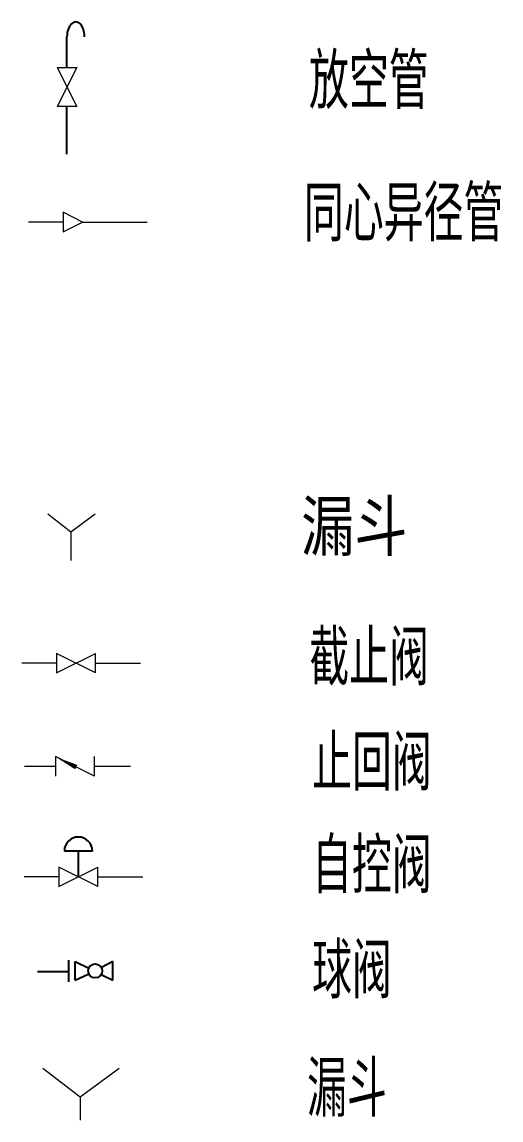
# Model space of a CAD drawing. Header units: inches. Extents: x 9135 to 19446, y -2384 to -733.
# Drawn here: x 11013 to 11062.2, y -845.3 to -732.7 of the extents above; entities that cross this region are included whole.
import ezdxf

# ---------------------------------------------------------------- set-up
doc = ezdxf.new("R2010")
doc.units = ezdxf.units.IN
doc.header["$MEASUREMENT"] = 0
for name, color, linetype, lineweight in [('1-主物流线-粗实线', 4, 'Continuous', 90), ('12-阀门与管件', 3, 'Continuous', 25), ('20-文本', 7, 'Continuous', 25), ('5-公用工程-冷却水与回水', 3, 'Continuous', 50), ('h-阀门管件', 3, 'Continuous', 18), ('o-管道进出', 7, 'Continuous', 18), ('r-图内文字', 7, 'Continuous', 18)]:
    doc.layers.add(name, color=color, linetype=linetype, lineweight=lineweight)
doc.styles.add('仿宋', font='simfang.ttf', dxfattribs={"width": 0.6})

msp = doc.modelspace()

# ---------------------------------------------------------------- linework, layer by layer
at = {"color": 7, "lineweight": 0}
for points in [[(11015.18, -840.02), (11018.99, -842.98)], [(11018.99, -842.98), (11023.01, -840.02)], [(11018.99, -842.98), (11018.99, -845.35)]]:
    msp.add_lwpolyline(points, dxfattribs=at)
at = {"layer": '1-主物流线-粗实线', "color": 7, "lineweight": 25}
for p, q in [((11018.48, -829.08), (11019.88, -829.78)), ((11018.48, -831.01), (11019.9, -830.35))]:
    msp.add_line(p, q, dxfattribs=at)
msp.add_circle((11020.55, -830.05), 0.719, dxfattribs=at)
at = {"layer": '12-阀门与管件', "color": 7}
for p, q in [((11020.26, -817.75), (11017.38, -817.75)), ((11018.82, -820.39), (11018.82, -817.75)), ((11017.84, -831.18), (11017.84, -828.95)), ((11018.48, -831.01), (11018.48, -829.08)), ((11022.34, -829.08), (11021.18, -829.71)), ((11022.34, -831.01), (11022.34, -829.08)), ((11021.16, -830.42), (11022.34, -831.01))]:
    msp.add_line(p, q, dxfattribs=at)
msp.add_arc((11018.82, -817.75), 1.44, 0, 180, dxfattribs=at)
at = {"layer": '20-文本', "color": 7}
for p, q in [((11017.65, -737.37), (11017.65, -734.2)), ((11017.65, -746.24), (11017.65, -741.37))]:
    msp.add_line(p, q, dxfattribs=at)
msp.add_ellipse((11018.55, -734.2), major_axis=(0, -1.52), ratio=0.593172, start_param=1.570796, end_param=4.712389, dxfattribs=at)
at = {"layer": '5-公用工程-冷却水与回水', "color": 7, "lineweight": 25}
msp.add_line((11017.84, -830.13), (11014.63, -830.13), dxfattribs=at)
at = {"layer": 'h-阀门管件', "color": 7}
for p, q in [((11016.64, -737.37), (11018.65, -737.37)), ((11018.65, -737.37), (11016.64, -741.37)), ((11016.64, -737.37), (11018.65, -741.37)), ((11018.65, -741.37), (11016.64, -741.37)), ((11019.26, -753.21), (11017.26, -752.21)), ((11017.26, -754.21), (11019.26, -753.21)), ((11015.69, -783.15), (11018.05, -785.01)), ((11018.05, -785.01), (11020.54, -783.15)), ((11018.05, -785.01), (11018.05, -787.95)), ((11020.59, -799.47), (11016.59, -797.47)), ((11016.59, -799.47), (11020.59, -797.47)), ((11020.47, -810.05), (11016.47, -808.05)), ((11020.82, -821.39), (11016.82, -819.39)), ((11016.82, -821.39), (11020.82, -819.39))]:
    msp.add_line(p, q, dxfattribs=at)
for points in [[(11017.26, -752.21), (11017.26, -754.21)], [(11017.26, -754.21), (11019.26, -753.21)], [(11016.59, -797.47), (11016.59, -799.47)], [(11020.59, -799.47), (11020.59, -797.47)], [(11016.47, -808.05), (11016.47, -810.05)], [(11020.47, -810.05), (11020.47, -808.05)], [(11016.82, -819.39), (11016.82, -821.39)], [(11020.82, -821.39), (11020.82, -819.39)]]:
    msp.add_lwpolyline(points, dxfattribs=at)
for points in [[(11016.47, -808.08, 0, 0.5, 0), (11018.6, -809.14, 0.5, 0.5, 0)], [(11020.47, -810.05, 0, 0.5, 0), (11020.47, -810.05, 0.5, 0.5, 0)], [(11020.47, -810.05, 0, 0.2, 0), (11020.47, -810.05, 0.2, 0.2, 0)]]:
    msp.add_lwpolyline(points, format="xyseb", dxfattribs=at)
at = {"layer": 'o-管道进出', "color": 7}
for p, q in [((11017.26, -753.21), (11013.71, -753.21)), ((11019.26, -753.21), (11025.88, -753.21)), ((11016.59, -798.47), (11013.03, -798.47)), ((11020.59, -798.47), (11025.21, -798.47)), ((11016.47, -809.07), (11013.29, -809.07)), ((11020.47, -809.05), (11024.17, -809.05)), ((11016.82, -820.39), (11013.27, -820.39)), ((11020.82, -820.39), (11025.44, -820.39))]:
    msp.add_line(p, q, dxfattribs=at)

# ---------------------------------------------------------------- texts
at = {"layer": 'r-图内文字', "color": 7, "char_height": 5, "attachment_point": 1, "style": '仿宋'}
for s, insert, width in [('\\pt3.5;放空管', (11042.48, -736.06), 50.8998), ('\\pxt0.49;同心异径管', (11041.96, -749.65), 52.0191), ('\\pt3.5;{\\W0.8; 漏斗}', (11038.95, -781.92), 51.156), ('\\pt2.45;截止阀', (11042.51, -795.23), 52.0191), ('\\pt3.5;止回阀', (11042.79, -806.02), 51.3862), ('\\pxt0.7;自控阀', (11042.79, -816.55), 51.3862), ('\\pxt0.7;球阀', (11042.79, -827.33), 51.3862), ('\\pxt0.7;漏斗', (11042.28, -839.46), 51.3862)]:
    msp.add_mtext(s, dxfattribs=dict(at, insert=insert, width=width))

doc.saveas('drawing.dxf')
